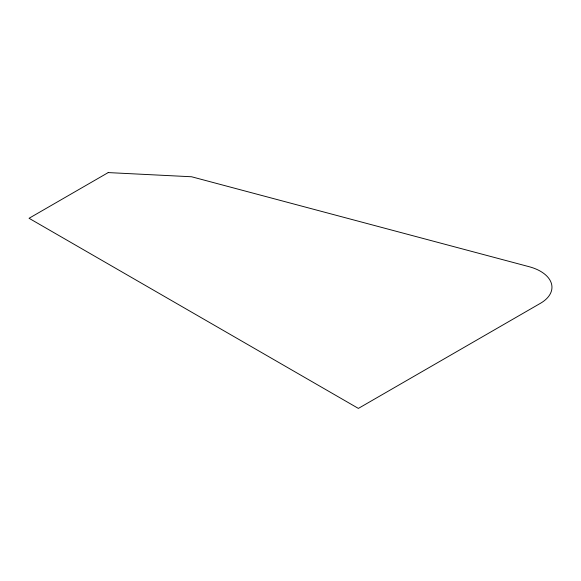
<?xml version="1.0" encoding="UTF-8"?>
<svg xmlns="http://www.w3.org/2000/svg" width="581" height="581" viewBox="0 0 581 581"><rect width="100%" height="100%" fill="white"/><g stroke="black" fill="none" stroke-linecap="round" stroke-linejoin="round"><path stroke-width="0.87" d="M108.204 172.586L29.05 218.282L358.375 408.414L540.468 303.289A39.217 22.644 0 0 0 529.168 266.715L191.577 176.762L108.204 172.586"/></g></svg>
